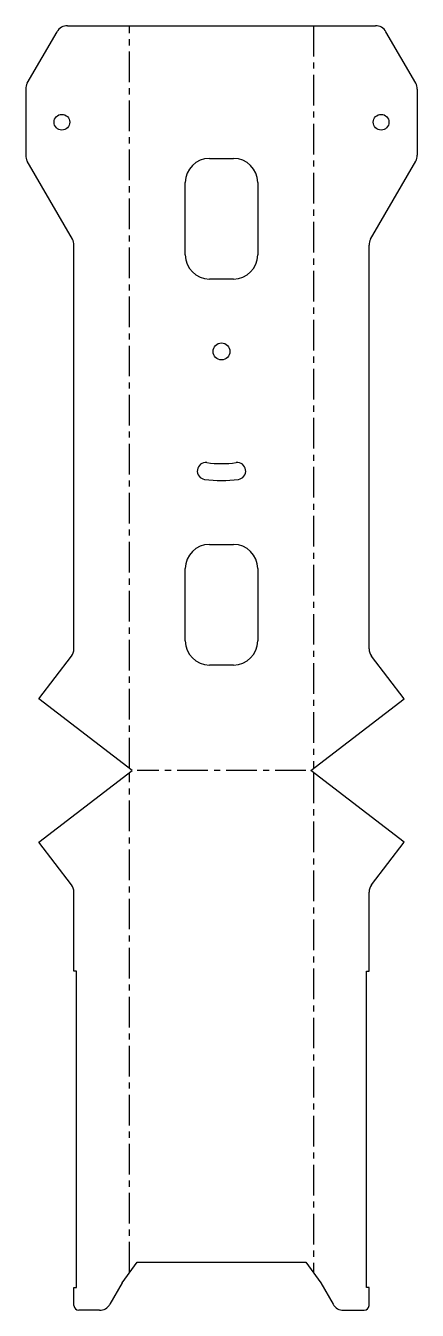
# Model space of a CAD drawing. Header units: millimetres. Extents: x -81 to 81, y -372 to 160.
import ezdxf

# ---------------------------------------------------------------- set-up
doc = ezdxf.new("R2010")
doc.units = ezdxf.units.MM
doc.linetypes.add('CENTERX2', pattern=[20.32, 12.7, -2.54, 2.54, -2.54])

msp = doc.modelspace()

# ---------------------------------------------------------------- linework, layer by layer
at = {"color": 7, "linetype": 'Continuous', "lineweight": 25}
for p, q in [((-63.81, 160), (63.81, 160)), ((-80.46, 136.16), (-68.14, 157.5)), ((80.46, 136.16), (68.14, 157.5)), ((-81.13, 133.66), (-81.13, 106.34)), ((81.13, 133.66), (81.13, 106.34)), ((-61.8, 71.52), (-80.46, 103.84)), ((-5, 105), (5, 105)), ((61.8, 71.52), (80.46, 103.84)), ((-15, 65), (-15, 95)), ((15, 95), (15, 65)), ((-61.13, -98.3), (-61.13, 69.02)), ((61.13, -98.3), (61.13, 69.02)), ((5, 55), (-5, 55)), ((-5, -55), (5, -55)), ((-15, -95), (-15, -65)), ((15, -65), (15, -95)), ((-75.71, -119), (-62.16, -101.35)), ((5, -105), (-5, -105)), ((75.71, -119), (62.16, -101.35)), ((-36.98, -148.72), (-75.71, -119)), ((36.98, -148.72), (75.71, -119)), ((-75.71, -178.43), (-36.98, -148.72)), ((75.71, -178.43), (36.98, -148.72)), ((-62.16, -196.09), (-75.71, -178.43)), ((62.16, -196.09), (75.71, -178.43)), ((-61.13, -231.93), (-61.13, -199.13)), ((61.13, -231.93), (61.13, -199.13)), ((-60.13, -231.93), (-61.13, -231.93)), ((-60.13, -362.93), (-60.13, -231.93)), ((60.13, -231.93), (61.13, -231.93)), ((60.13, -362.93), (60.13, -231.93)), ((-41.13, -361.09), (-35, -352.43)), ((-35, -352.43), (35, -352.43)), ((35, -352.43), (41.13, -361.09)), ((-41.13, -361.09), (-46.23, -369.93)), ((41.13, -361.09), (46.23, -369.93)), ((-61.13, -370.43), (-61.13, -362.93)), ((-61.13, -362.93), (-60.13, -362.93)), ((61.13, -362.93), (60.13, -362.93)), ((61.13, -370.43), (61.13, -362.93)), ((-50.56, -372.43), (-59.13, -372.43)), ((50.56, -372.43), (59.13, -372.43))]:
    msp.add_line(p, q, dxfattribs=at)
at = {"color": 7, "linetype": 'CENTERX2'}
for p, q in [((-38.06, -147.88), (-38.06, 160)), ((38.06, 160), (38.06, -147.88)), ((35, -148.72), (-35, -148.72)), ((-38.06, -356.76), (-38.06, -149.55)), ((38.06, -149.55), (38.06, -356.76))]:
    msp.add_line(p, q, dxfattribs=at)
at = {"color": 7, "linetype": 'Continuous', "lineweight": 25}
for centre, radius in [((-66.13, 120), 3.25), ((66.13, 120), 3.25), ((0, 25), 3.5)]:
    msp.add_circle(centre, radius, dxfattribs=at)
for centre, radius, start, end in [((-63.81, 155), 5, 90, 150), ((63.81, 155), 5, 30, 90), ((-76.13, 133.66), 5, 150, 180), ((76.13, 133.66), 5, 0, 30), ((-76.13, 106.34), 5, 180, 210), ((-5, 95), 10, 90, 180), ((5, 95), 10, 0, 90), ((76.13, 106.34), 5, 330, 0), ((-66.13, 69.02), 5, 0, 30), ((66.13, 69.02), 5, 150, 180), ((-5, 65), 10, 180, 270), ((5, 65), 10, 270, 0), ((-6.53, -24.57), 3.5, 82.5, 262.5), ((0, 25), 46.5, 262.5, 277.5), ((6.53, -24.57), 3.5, 277.5, 97.5), ((0, 25), 53.5, 262.5, 277.5), ((-5, -65), 10, 90, 180), ((5, -65), 10, 0, 90), ((-5, -95), 10, 180, 270), ((5, -95), 10, 270, 0), ((-66.13, -98.3), 5, 322.5, 0), ((66.13, -98.3), 5, 180, 217.5), ((-66.13, -199.13), 5, 0, 37.5), ((66.13, -199.13), 5, 142.5, 180), ((-59.13, -370.43), 2, 180, 270), ((-50.56, -367.43), 5, 270, 330), ((50.56, -367.43), 5, 210, 270), ((59.13, -370.43), 2, 270, 360)]:
    msp.add_arc(centre, radius, start, end, dxfattribs=at)

doc.saveas('drawing.dxf')
